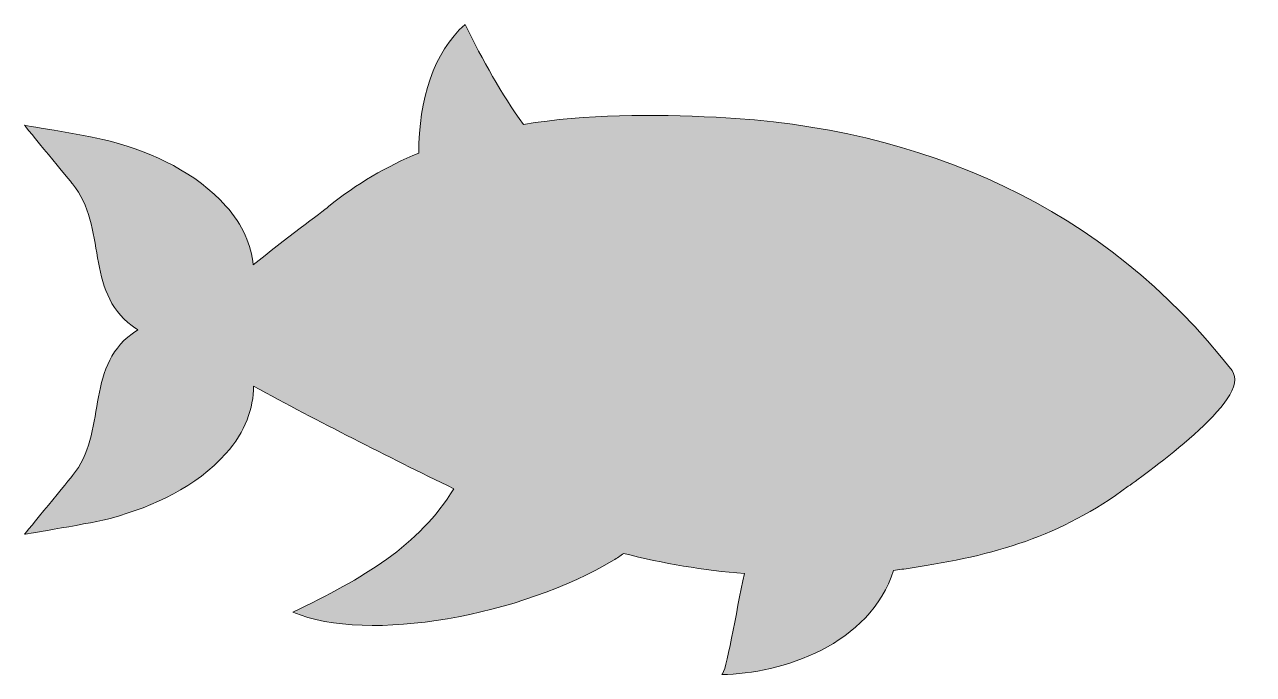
# Model space of a CAD drawing. Header units: inches. Extents: x 0 to 103, y 0 to 55.
import ezdxf

# ---------------------------------------------------------------- set-up
doc = ezdxf.new("R2010")
doc.units = ezdxf.units.IN
doc.header["$MEASUREMENT"] = 0
doc.layers.add('Layer 1', color=7, linetype='Continuous')

msp = doc.modelspace()

# ---------------------------------------------------------------- hatches: boundary and pattern name
at = {"layer": 'Layer 1', "true_color": 0x603813}
h = msp.add_hatch(color=39, dxfattribs=at)
h.dxf.hatch_style = 2
edge = h.paths.add_edge_path()
edge.add_spline(control_points=[(58.07, 46.8), (52.72, 47.06), (47.19, 47.06), (41.88, 46.2), (40.02, 48.78), (38.48, 51.56), (36.98, 54.58), (34.33, 52.27), (33.11, 48.3), (33.09, 43.79), (30.42, 42.68), (27.88, 41.22), (25.53, 39.31), (24.95, 38.83), (21.81, 36.52), (19.19, 34.4), (19.04, 36.03), (18.33, 37.75), (16.91, 39.34), (14.39, 42.15), (10.86, 43.78), (7.29, 44.77), (5.83, 45.17), (0, 46.12), (0, 46.12), (0, 46.12), (3.99, 41.24), (4.03, 41.2), (6.93, 37.65), (5.06, 32.18), (9.02, 29.29), (9.18, 29.16), (9.35, 29.06), (9.52, 28.95), (9.35, 28.84), (9.18, 28.73), (9.02, 28.61), (5.06, 25.72), (6.93, 20.25), (4.03, 16.7), (3.99, 16.65), (0, 11.78), (0, 11.78), (0, 11.78), (5.83, 12.72), (7.29, 13.13), (10.86, 14.12), (14.39, 15.74), (16.91, 18.56), (18.54, 20.38), (19.23, 22.38), (19.22, 24.21), (24.77, 21.19), (30.36, 18.36), (36.04, 15.6), (33.13, 10.82), (28.43, 8.06), (22.51, 5.23), (28.88, 2.54), (41.79, 4.99), (49.45, 9.59), (49.75, 9.77), (50.02, 9.97), (50.3, 10.16), (53.63, 9.32), (57.01, 8.75), (60.43, 8.47), (59.74, 5.29), (58.89, 0), (58.53, 0), (63.51, 0), (71.05, 2.54), (72.94, 8.74), (73.41, 8.8), (73.88, 8.86), (74.36, 8.93), (81.51, 10.01), (86.91, 11.55), (92.66, 15.8), (94.02, 16.81), (103.17, 23.16), (101.37, 25.52), (90.65, 39.34), (75.37, 45.95), (58.07, 46.8)], knot_values=[0, 0, 0, 0, 1, 1, 1, 2, 2, 2, 3, 3, 3, 4, 4, 4, 5, 5, 5, 6, 6, 6, 7, 7, 7, 8, 8, 8, 9, 9, 9, 10, 10, 10, 11, 11, 11, 12, 12, 12, 13, 13, 13, 14, 14, 14, 15, 15, 15, 16, 16, 16, 17, 17, 17, 18, 18, 18, 19, 19, 19, 20, 20, 20, 21, 21, 21, 22, 22, 22, 23, 23, 23, 24, 24, 24, 25, 25, 25, 26, 26, 26, 27, 27, 27, 28, 28, 28, 28], degree=3, periodic=1)

# ---------------------------------------------------------------- linework, layer by layer
at = {"layer": 'Layer 1', "lineweight": 0}
msp.add_open_spline([(58.07, 46.8), (52.72, 47.06), (47.19, 47.06), (41.88, 46.2), (40.02, 48.78), (38.48, 51.56), (36.98, 54.58), (34.33, 52.27), (33.11, 48.3), (33.09, 43.79), (30.42, 42.68), (27.88, 41.22), (25.53, 39.31), (24.95, 38.83), (21.81, 36.52), (19.19, 34.4), (19.04, 36.03), (18.33, 37.75), (16.91, 39.34), (14.39, 42.15), (10.86, 43.78), (7.29, 44.77), (5.83, 45.17), (0, 46.12), (0, 46.12), (0, 46.12), (3.99, 41.24), (4.03, 41.2), (6.93, 37.65), (5.06, 32.18), (9.02, 29.29), (9.18, 29.16), (9.35, 29.06), (9.52, 28.95), (9.35, 28.84), (9.18, 28.73), (9.02, 28.61), (5.06, 25.72), (6.93, 20.25), (4.03, 16.7), (3.99, 16.65), (0, 11.78), (0, 11.78), (0, 11.78), (5.83, 12.72), (7.29, 13.13), (10.86, 14.12), (14.39, 15.74), (16.91, 18.56), (18.54, 20.38), (19.23, 22.38), (19.22, 24.21), (24.77, 21.19), (30.36, 18.36), (36.04, 15.6), (33.13, 10.82), (28.43, 8.06), (22.51, 5.23), (28.88, 2.54), (41.79, 4.99), (49.45, 9.59), (49.75, 9.77), (50.02, 9.97), (50.3, 10.16), (53.63, 9.32), (57.01, 8.75), (60.43, 8.47), (59.74, 5.29), (58.89, 0), (58.53, 0), (63.51, 0), (71.05, 2.54), (72.94, 8.74), (73.41, 8.8), (73.88, 8.86), (74.36, 8.93), (81.51, 10.01), (86.91, 11.55), (92.66, 15.8), (94.02, 16.81), (103.17, 23.16), (101.37, 25.52), (90.65, 39.34), (75.37, 45.95), (58.07, 46.8)], degree=3, knots=[0, 0, 0, 0, 1, 1, 1, 2, 2, 2, 3, 3, 3, 4, 4, 4, 5, 5, 5, 6, 6, 6, 7, 7, 7, 8, 8, 8, 9, 9, 9, 10, 10, 10, 11, 11, 11, 12, 12, 12, 13, 13, 13, 14, 14, 14, 15, 15, 15, 16, 16, 16, 17, 17, 17, 18, 18, 18, 19, 19, 19, 20, 20, 20, 21, 21, 21, 22, 22, 22, 23, 23, 23, 24, 24, 24, 25, 25, 25, 26, 26, 26, 27, 27, 27, 28, 28, 28, 28], dxfattribs=at)

doc.saveas('drawing.dxf')
